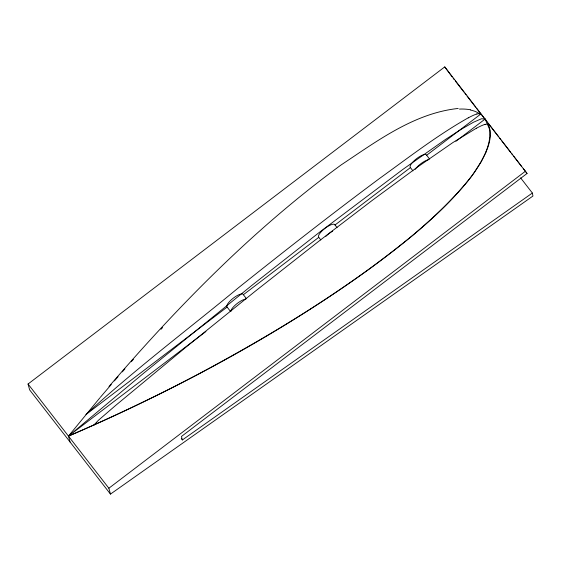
<?xml version="1.0" encoding="UTF-8"?>
<svg xmlns="http://www.w3.org/2000/svg" width="561" height="561" viewBox="0 0 561 561"><rect width="100%" height="100%" fill="white"/><g stroke="black" fill="none" stroke-linecap="round" stroke-linejoin="round"><path stroke-width="0.84" d="M485.917 152.48L481.205 161.827L474.711 171.939A185.326 176.715 -32 0 1 466.493 182.725C438.842 215.908 404.677 242.906 370.092 268.481C276.566 335.927 174.183 390.442 68.463 436.121L70.055 441.991M99.928 397.791L68.463 436.121A1687.691 1609.299 -32 0 0 202.752 371.796C276.321 332.154 348.136 288.417 412.805 235.248C434.165 217.023 454.866 197.844 472.089 175.572C481.38 162.052 491.05 147.122 489.879 129.991L485.167 119.009L481.478 118.757L473.393 122.27L461.198 129.311L445.217 139.64L403.078 169.261L319.041 232.605L252.688 284.729L143.77 373.114L68.463 436.121L205.936 331.502M100.412 397.223L111.267 384.523M108.981 386.543C178.791 305.296 254.596 228.208 341.27 164.843C376.971 141.148 414.2 113.133 458.211 108.455M114.395 380.898L118.069 376.683M122.284 371.88L124.921 368.879M131.288 361.712L133.42 359.328M160.979 329.3L162.62 327.547M532.361 193.033L532.95 196.034L110.468 494.101L29.642 389.881L28.05 384.012L444.754 66.899L527.045 173.475L181.441 436.479L182.381 439.943L532.361 193.033L520.587 177.851M480.391 114.36L426.655 155.25A10.259 3.078 -37.8 0 0 416.732 158.539A10.259 3.078 -37.8 0 0 410.421 167.606L335.015 224.989A10.259 3.078 -37.8 0 0 325.092 228.278A10.259 3.078 -37.8 0 0 318.774 237.345L243.376 294.728A10.259 3.078 -37.8 0 0 233.453 298.017A10.259 3.078 -37.8 0 0 227.135 307.084L85.994 414.495C134.549 369.587 188.124 329.433 239.168 287.19C285.521 250.185 332.231 213.622 379.839 178.251C408.801 157.382 437.187 135.369 468.33 117.775M455.897 141.281L485.167 119.009L486.639 121.365M96.787 422.854L94.073 424.915L98.322 420.364L115.643 405.435L187.921 345.548L255.129 291.327L318.718 241.293L372.834 199.933L417.952 166.75L452.881 142.557L476.415 128.196M110.468 494.101L108.869 488.231L525.573 171.119M476.815 114.058L476.955 114.016A13.338 3.997 -37.8 0 1 480.489 114.283A27.573 26.29 -32 0 0 470.532 110.054M484.9 124.479L485.041 124.437A13.338 3.997 -37.8 0 1 488.568 124.703M452.117 76.843L444.754 66.899M453.183 78.224L454.256 79.606M455.329 80.987L463.891 92.032M464.964 93.414L466.03 94.788M467.103 96.169L475.665 107.214M476.738 108.596L486.906 121.709M488.512 123.778L498.68 136.891M499.753 138.272L500.819 139.654M501.892 141.035L510.454 152.08M511.527 153.462L512.6 154.836M513.666 156.217L521.695 166.575M523.301 168.644L527.045 173.475M426.655 155.25L429.684 159.156M410.421 167.606L412.945 170.867M335.015 224.989L337.035 227.591M318.774 237.345L320.801 239.954M243.376 294.728L246.405 298.634M227.135 307.084L230.676 311.643M181.315 438.562L182.381 439.943M28.05 384.012L108.869 488.231M325.892 236.307A10.259 3.078 -37.8 0 1 332.673 231.146M230.816 311.621A10.259 3.078 -37.8 0 1 236.349 304.139A10.259 3.078 -37.8 0 1 245.872 299.111M415.168 169.352A10.259 3.078 -37.8 0 1 428.394 159.731M490.412 135.334A51.156 48.786 -32 0 1 485.763 152.41M488.505 124.766A27.573 26.29 -32 0 1 490.132 135.327M459.445 109.079A51.156 48.786 -32 0 1 470.595 109.774M476.38 128.273A31.942 9.579 -37.8 0 1 485.006 124.339M468.302 117.852A31.942 9.579 -37.8 0 1 476.927 113.911"/></g></svg>
